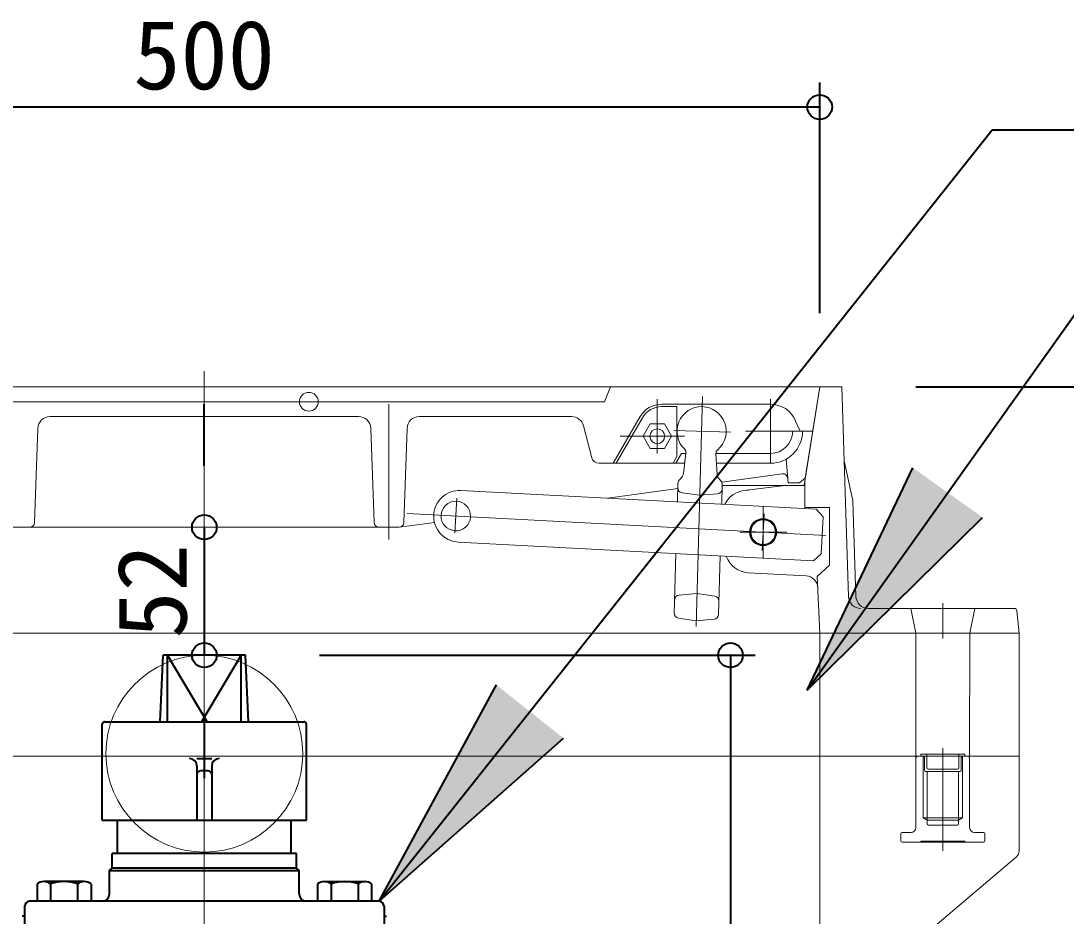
# Model space of a CAD drawing. Units: millimetres at full size, sheet at 1:20. Extents: x -5700 to 5714, y -3160 to 3160.
# Drawn here: x -3532.6 to -3108, y 2369.5 to 2733.3 of the extents above; entities that cross this region are included whole.
import ezdxf
from ezdxf.enums import TextEntityAlignment as Align

# ---------------------------------------------------------------- set-up
doc = ezdxf.new("R2010")
doc.units = ezdxf.units.MM
doc.header["$LTSCALE"] = 20
doc.header["$PDMODE"] = 32
doc.header["$PDSIZE"] = 10
for name, color, linetype, lineweight in [('0-5_TEMP01', 3, 'Continuous', 18), ('0-7_躯体', 7, 'Continuous', 9), ('0-9_消火栓', 2, 'Continuous', 40), ('0-C_寸法', 1, 'Continuous', 40)]:
    doc.layers.add(name, color=color, linetype=linetype, lineweight=lineweight)
doc.styles.add('ＭＳ ゴシック', font='')
doc.styles.get('ＭＳ ゴシック').set_extended_font_data('MS Gothic')

msp = doc.modelspace()

# ---------------------------------------------------------------- linework, layer by layer
at = {"layer": '0-5_TEMP01'}
for p, q in [((-3458.13, 2590.89), (-3458.13, 2434.52)), ((-3383.13, 2577.53), (-3383.13, 2522.53)), ((-3274.12, 2579.52), (-3274.12, 2557.53)), ((-3255.73, 2580.67), (-3258.37, 2487.14)), ((-3267.43, 2566.85), (-3244.28, 2566.19)), ((-3289.14, 2564.52), (-3263.12, 2564.52)), ((-3356.32, 2525.21), (-3355.57, 2539.31)), ((-3231.12, 2536.03), (-3231.12, 2515.04)), ((-3205.62, 2524.19), (-3375.77, 2533.11)), ((-3231.52, 2518.04), (-3230.73, 2533.02)), ((-3240.65, 2525.53), (-3221.48, 2525.53)), ((-3158.12, 2496.73), (-3158.12, 2482.35)), ((-3458.13, 2205.53), (-3458.13, 2475.53)), ((-3458.13, 2460.53), (-3458.13, 2190.52))]:
    msp.add_line(p, q, dxfattribs=at)
msp.add_circle((-3458.13, 2435.53), 40, dxfattribs=at)
at = {"layer": '0-7_躯体'}
for p, q in [((-3716.12, 2584.52), (-3200.12, 2584.52)), ((-3208.13, 2584.52), (-3708.13, 2584.52)), ((-3215.74, 2584.52), (-3326.07, 2584.52)), ((-3295.63, 2578.53), (-3293.12, 2584.52)), ((-3208.13, 2584.52), (-3214.46, 2544.53)), ((-3213.99, 2547.53), (-3208.13, 2584.52)), ((-3199.12, 2584.52), (-3208.13, 2584.52)), ((-3199.12, 2584.52), (-3198.17, 2554.52)), ((-3295.63, 2578.53), (-3635.62, 2578.53)), ((-3272.36, 2577.53), (-3228.12, 2577.53)), ((-3228.12, 2579.52), (-3228.12, 2553.53)), ((-3272.36, 2576.53), (-3266.12, 2576.53)), ((-3266.12, 2576.53), (-3266.12, 2556.31)), ((-3395.47, 2572.53), (-3520.79, 2572.53)), ((-3308.98, 2572.53), (-3370.79, 2572.53)), ((-3281.01, 2572.53), (-3291.98, 2553.53)), ((-3290.83, 2553.53), (-3280.14, 2572.02)), ((-3279.9, 2564.52), (-3277.02, 2569.52)), ((-3277.02, 2569.52), (-3271.24, 2569.52)), ((-3268.35, 2564.52), (-3271.24, 2569.52)), ((-3216.12, 2566.53), (-3218.05, 2570.92)), ((-3527.06, 2529.46), (-3525.79, 2567.69)), ((-3389.19, 2529.46), (-3390.46, 2567.69)), ((-3375.79, 2567.69), (-3377.06, 2529.46)), ((-3304.14, 2568.8), (-3300.72, 2555.76)), ((-3216.05, 2566.53), (-3238.24, 2566.53)), ((-3219.12, 2566.53), (-3210.98, 2566.53)), ((-3277.02, 2559.52), (-3279.9, 2564.52)), ((-3271.24, 2559.52), (-3268.35, 2564.52)), ((-3277.02, 2559.52), (-3271.24, 2559.52)), ((-3267.73, 2553.53), (-3266.12, 2556.31)), ((-3264.27, 2557.53), (-3266.58, 2553.53)), ((-3264.27, 2557.53), (-3266.58, 2553.53)), ((-3264.27, 2557.53), (-3262.5, 2557.53)), ((-3263.52, 2549.3), (-3262.48, 2557.65)), ((-3250.3, 2557.53), (-3228.12, 2557.53)), ((-3249.73, 2548.91), (-3250.28, 2557.3)), ((-3297.82, 2553.53), (-3262.99, 2553.53)), ((-3290.83, 2553.53), (-3267.73, 2553.53)), ((-3250.03, 2553.53), (-3228.12, 2553.53)), ((-3221.7, 2555.22), (-3220.99, 2545.53)), ((-3198.17, 2554.52), (-3194.76, 2538.97)), ((-3198.17, 2554.52), (-3196.41, 2499.37)), ((-3223.39, 2549.23), (-3247.9, 2545.81)), ((-3265.72, 2545.46), (-3265.94, 2537.86)), ((-3265.1, 2546.86), (-3264.43, 2547.49)), ((-3248.91, 2547.05), (-3248.28, 2546.38)), ((-3247.74, 2544.95), (-3247.96, 2536.92)), ((-3247.74, 2544.53), (-3214.13, 2544.53)), ((-3222.12, 2544.53), (-3238.9, 2542.43)), ((-3216.3, 2545.53), (-3220.99, 2545.53)), ((-3216.3, 2545.53), (-3213.99, 2547.53)), ((-3214.13, 2535.53), (-3214.13, 2546.64)), ((-3209.6, 2534.91), (-3353.91, 2542.48)), ((-3265.79, 2543.32), (-3294.22, 2539.35)), ((-3237.13, 2542.65), (-3238.9, 2542.43)), ((-3204.12, 2535.53), (-3214.13, 2535.53)), ((-3206.77, 2531.76), (-3209.6, 2534.91)), ((-3204.12, 2535.53), (-3204.12, 2512.14)), ((-3194.64, 2538.07), (-3193.41, 2499.37)), ((-3207.55, 2516.78), (-3206.77, 2531.76)), ((-3379.06, 2527.53), (-3537.19, 2527.53)), ((-3364.66, 2529.52), (-3378.78, 2527.55)), ((-3210.71, 2513.94), (-3355.01, 2521.51)), ((-3266.53, 2516.86), (-3267.22, 2492.6)), ((-3248.56, 2515.93), (-3249.23, 2492.09)), ((-3207.55, 2516.78), (-3210.71, 2513.94)), ((-3209.11, 2507.53), (-3204.12, 2512.14)), ((-3237.15, 2509.04), (-3213.65, 2507.77)), ((-3208.13, 2484.52), (-3209.11, 2507.53)), ((-3265.23, 2499.95), (-3257.99, 2500.55)), ((-3257.99, 2500.55), (-3250.8, 2499.55)), ((-3129.03, 2494.53), (-3188.41, 2494.53)), ((-3171.12, 2494.53), (-3169.12, 2484.52)), ((-3145.13, 2494.53), (-3147.13, 2484.52)), ((-3127.12, 2484.52), (-3128.03, 2493.62)), ((-3265.5, 2490.56), (-3258.31, 2489.55)), ((-3258.31, 2489.55), (-3251.06, 2490.16)), ((-3643.89, 2484.52), (-3208.13, 2484.52)), ((-3127.12, 2484.52), (-3208.13, 2484.52)), ((-3208.13, 2434.52), (-3208.13, 2484.52)), ((-3169.02, 2434.03), (-3169.12, 2484.52)), ((-3147.22, 2434.03), (-3147.13, 2484.52)), ((-3127.12, 2434.52), (-3127.12, 2484.52)), ((-3158.12, 2437.76), (-3158.12, 2396.03)), ((-3789.13, 2434.52), (-3458.13, 2434.52)), ((-3167.12, 2434.52), (-3458.13, 2434.52)), ((-3208.13, 2434.52), (-3208.13, 2234.52)), ((-3168.53, 2434.52), (-3169.02, 2434.03)), ((-3169.02, 2434.03), (-3169.02, 2405.53)), ((-3168.53, 2434.52), (-3166.12, 2434.52)), ((-3167.12, 2435.28), (-3149.12, 2435.28)), ((-3167.12, 2435.28), (-3167.12, 2434.52)), ((-3166.12, 2434.52), (-3167.12, 2434.52)), ((-3166.12, 2434.52), (-3150.12, 2434.52)), ((-3166.12, 2434.52), (-3166.12, 2409.52)), ((-3166.12, 2434.52), (-3165.68, 2434.24)), ((-3165.62, 2434.03), (-3165.62, 2428.78)), ((-3164.62, 2435.28), (-3164.62, 2429.78)), ((-3151.62, 2435.28), (-3151.62, 2429.78)), ((-3150.62, 2434.03), (-3150.62, 2428.78)), ((-3150.12, 2434.52), (-3150.57, 2434.24)), ((-3150.12, 2434.52), (-3147.73, 2434.52)), ((-3150.12, 2434.52), (-3149.12, 2434.52)), ((-3150.12, 2434.52), (-3150.12, 2409.52)), ((-3149.12, 2435.28), (-3149.12, 2434.52)), ((-3127.12, 2434.52), (-3149.12, 2434.52)), ((-3147.73, 2434.52), (-3147.22, 2434.03)), ((-3147.22, 2434.03), (-3147.22, 2405.53)), ((-3127.12, 2434.52), (-3127.12, 2395.93)), ((-3164.12, 2429.28), (-3152.12, 2429.28)), ((-3165.12, 2428.27), (-3151.13, 2428.27)), ((-3164.52, 2428.27), (-3164.52, 2408.53)), ((-3151.73, 2428.27), (-3151.73, 2408.53)), ((-3166.12, 2409.52), (-3150.12, 2409.52)), ((-3166.12, 2409.52), (-3164.52, 2408.53)), ((-3164.52, 2408.53), (-3151.73, 2408.53)), ((-3164.52, 2408.53), (-3164.52, 2407.03)), ((-3150.12, 2409.52), (-3151.73, 2408.53)), ((-3151.73, 2408.53), (-3151.73, 2407.03)), ((-3171.02, 2403.53), (-3174.67, 2403.53)), ((-3164.03, 2406.52), (-3152.22, 2406.52)), ((-3145.22, 2403.53), (-3141.57, 2403.53)), ((-3175.18, 2403.02), (-3175.18, 2400.03)), ((-3174.67, 2399.52), (-3141.57, 2399.52)), ((-3167.12, 2400.03), (-3149.12, 2400.03)), ((-3167.12, 2400.03), (-3167.12, 2399.52)), ((-3149.12, 2400.03), (-3149.12, 2399.52)), ((-3141.08, 2403.02), (-3141.08, 2400.03)), ((-3128.21, 2393.62), (-3182.53, 2347.53))]:
    msp.add_line(p, q, dxfattribs=at)
msp.add_lwpolyline([(-3264.05, 2541.54), (-3256.86, 2540.53), (-3249.62, 2541.13)], dxfattribs=at)
for centre, radius in [((-3415.67, 2578.53), 3.81), ((-3274.12, 2564.52), 3), ((-3231.12, 2525.53), 5.5), ((-3231.12, 2525.53), 5.25), ((-3231.12, 2525.53), 5)]:
    msp.add_circle(centre, radius, dxfattribs=at)
for centre, radius, start, end in [((-3272.36, 2567.53), 10, 90, 150), ((-3228.12, 2566.53), 11, 23.556, 90), ((-3272.36, 2567.53), 9, 90, 150), ((-3256.12, 2566.53), 10, 310.777, 225.984), ((-3520.79, 2567.53), 5, 90, 178.091), ((-3395.47, 2567.53), 5, 1.909, 90), ((-3370.79, 2567.53), 5, 90, 178.091), ((-3308.98, 2567.53), 5, 14.744, 90), ((-3228.12, 2566.53), 9, 270, 0), ((-3228.12, 2566.53), 13, 270, 0), ((-3264.47, 2557.89), 2, 352.94, 45.984), ((-3248.29, 2557.44), 2, 130.777, 183.821), ((-3297.82, 2556.52), 3, 194.744, 270), ((-3266.49, 2549.67), 3, 313.38, 352.94), ((-3246.73, 2549.11), 3, 183.821, 223.381), ((-3223.12, 2547.25), 2, 4.236, 97.945), ((-3263.78, 2543.53), 2, 178.381, 262.04), ((-3263.72, 2545.4), 2, 133.38, 178.38), ((-3249.73, 2545.01), 2, 358.381, 43.381), ((-3354.46, 2531.99), 10.5, 87, 177), ((-3249.78, 2543.13), 2, 274.721, 358.381), ((-3237.66, 2532.51), 10, 97.125, 154.22), ((-3355.95, 2532.07), 6, 0, 355.198), ((-3199.64, 2537.91), 5, 1.828, 12.381), ((-3354.46, 2531.99), 10.5, 177, 267), ((-3529.06, 2529.52), 2, 270, 358.091), ((-3387.19, 2529.52), 2, 181.909, 270), ((-3379.06, 2529.52), 2, 270, 358.091), ((-3236.61, 2519.02), 10, 198.853, 266.907), ((-3213.91, 2502.78), 5, 2.463, 86.907), ((-3265.07, 2497.96), 2, 94.721, 178.38), ((-3251.08, 2497.57), 2, 358.38, 82.04), ((-3191.41, 2499.52), 5, 181.828, 270), ((-3188.41, 2499.52), 5, 181.828, 270), ((-3265.22, 2492.55), 2, 178.381, 262.04), ((-3129.03, 2493.53), 1, 5.711, 90), ((-3251.22, 2492.14), 2, 274.721, 358.381), ((-3166.12, 2434.03), 0.5, 0, 90), ((-3150.12, 2434.03), 0.5, 90, 180), ((-3165.12, 2428.78), 0.5, 180, 270), ((-3164.12, 2429.78), 0.5, 180, 270), ((-3152.12, 2429.78), 0.5, 270, 0), ((-3151.13, 2428.78), 0.5, 270, 0), ((-3174.67, 2403.02), 0.5, 90, 180), ((-3171.02, 2405.53), 2, 270, 0), ((-3164.03, 2407.03), 0.5, 180, 270), ((-3152.22, 2407.03), 0.5, 270, 0), ((-3145.22, 2405.53), 2, 180, 270), ((-3141.57, 2403.02), 0.5, 0, 90), ((-3174.67, 2400.03), 0.5, 180, 270), ((-3141.57, 2400.03), 0.5, 270, 0), ((-3130.12, 2395.93), 3, 309.805, 0)]:
    msp.add_arc(centre, radius, start, end, dxfattribs=at)
at = {"layer": '0-9_消火栓'}
for p, q in [((-3476.09, 2448.53), (-3474.88, 2475.53)), ((-3441.38, 2475.53), (-3474.88, 2475.53)), ((-3456.93, 2448.53), (-3473.12, 2475.53)), ((-3473.12, 2448.53), (-3473.12, 2475.53)), ((-3443.12, 2475.53), (-3459.33, 2448.53)), ((-3443.12, 2448.53), (-3443.12, 2475.53)), ((-3440.16, 2448.53), (-3441.38, 2475.53)), ((-3499.63, 2408.53), (-3499.63, 2447.53)), ((-3498.62, 2448.53), (-3417.63, 2448.53)), ((-3416.62, 2408.53), (-3416.62, 2447.53)), ((-3461.12, 2433.53), (-3455.13, 2433.53)), ((-3461.12, 2430.53), (-3461.12, 2408.53)), ((-3455.13, 2430.53), (-3455.13, 2408.53)), ((-3456.62, 2428.53), (-3459.62, 2428.53)), ((-3499.63, 2408.53), (-3416.62, 2408.53)), ((-3493.38, 2395.03), (-3493.38, 2408.53)), ((-3422.87, 2395.03), (-3422.87, 2408.53)), ((-3420.63, 2395.03), (-3495.63, 2395.03)), ((-3496.62, 2388.03), (-3419.62, 2388.03)), ((-3420.63, 2389.03), (-3495.63, 2389.03)), ((-3526.1, 2382.67), (-3526.1, 2375.53)), ((-3506.9, 2383.53), (-3523.36, 2383.53)), ((-3520.61, 2382.67), (-3520.61, 2375.53)), ((-3509.64, 2382.67), (-3509.64, 2375.53)), ((-3504.16, 2382.67), (-3504.16, 2375.53)), ((-3412.09, 2382.67), (-3412.09, 2375.53)), ((-3409.36, 2383.53), (-3392.9, 2383.53)), ((-3406.61, 2382.67), (-3406.61, 2375.53)), ((-3395.64, 2382.67), (-3395.64, 2375.53)), ((-3390.16, 2382.67), (-3390.16, 2375.53)), ((-3387.13, 2375.53), (-3529.12, 2375.53)), ((-3531.12, 2369.53), (-3532.16, 2369.53)), ((-3531.12, 2373.53), (-3531.12, 2362.53)), ((-3385.12, 2373.53), (-3385.12, 2362.53)), ((-3385.12, 2369.53), (-3384.09, 2369.53))]:
    msp.add_line(p, q, dxfattribs=at)
for points in [[(-3496.62, 2378.53), (-3496.62, 2388.03), (-3495.63, 2389.03), (-3495.63, 2395.03)], [(-3419.62, 2378.53), (-3419.62, 2388.03), (-3420.63, 2389.03), (-3420.63, 2395.03)]]:
    msp.add_lwpolyline(points, dxfattribs=at)
for centre, radius, start, end in [((-3498.62, 2447.53), 1, 90, 180), ((-3417.63, 2447.53), 1, 0, 90), ((-3464.13, 2430.53), 3, 0, 90), ((-3452.13, 2430.53), 3, 90, 180), ((-3459.62, 2427.03), 1.5, 90, 180), ((-3456.62, 2427.03), 1.5, 0, 90), ((-3523.36, 2378.7), 4.82, 55.33, 124.67), ((-3515.12, 2365.52), 18, 72.259, 107.741), ((-3506.9, 2378.7), 4.82, 55.33, 124.67), ((-3409.36, 2378.7), 4.82, 55.33, 124.67), ((-3401.12, 2365.52), 18, 72.259, 107.741), ((-3392.9, 2378.7), 4.82, 55.33, 124.67), ((-3499.63, 2378.53), 3, 270, 0), ((-3416.62, 2378.53), 3, 180, 270), ((-3529.12, 2373.53), 2, 90, 180), ((-3387.13, 2373.53), 2, 0, 90)]:
    msp.add_arc(centre, radius, start, end, dxfattribs=at)
at = {"layer": '0-C_寸法'}
for p, q in [((-3208.13, 2614.52), (-3208.13, 2708.24)), ((-3208.13, 2698.24), (-3708.13, 2698.24)), ((-3387.13, 2375.53), (-3138.12, 2688.95)), ((-3138.12, 2688.95), (-2766.42, 2688.95)), ((-3213.24, 2461.35), (-3102.29, 2617.11)), ((-3169.12, 2584.52), (-2957.89, 2584.52)), ((-3169.12, 2584.52), (-2874.24, 2584.52)), ((-3169.12, 2584.52), (-2794.02, 2584.52)), ((-3458.13, 2552.53), (-3458.13, 2577.53)), ((-3213.24, 2461.35), (-3170.24, 2551.64)), ((-3213.24, 2461.35), (-3141.96, 2531.49)), ((-3458.13, 2527.53), (-3458.13, 2475.53)), ((-3411.38, 2475.53), (-3234.38, 2475.53)), ((-3244.38, 2475.53), (-3244.38, 2205.53)), ((-3387.13, 2375.53), (-3339.47, 2463.43)), ((-3458.13, 2450.53), (-3458.13, 2425.53)), ((-3387.13, 2375.53), (-3312.27, 2441.84))]:
    msp.add_line(p, q, dxfattribs=at)
for p in [(-3208.13, 2698.24), (-3458.13, 2527.53), (-3458.13, 2475.53), (-3244.38, 2475.53)]:
    msp.add_point(p, dxfattribs=at)
for points in [[(-3170.24, 2551.64), (-3141.96, 2531.49), (-3213.24, 2461.35)], [(-3339.47, 2463.43), (-3312.27, 2441.84), (-3387.13, 2375.53)]]:
    msp.add_solid(points, dxfattribs=at)

# ---------------------------------------------------------------- texts
at = {"layer": '0-C_寸法', "style": 'ＭＳ ゴシック'}
msp.add_text('500', height=28.15, dxfattribs=at).set_placement((-3486.93, 2697.02), align=Align.BOTTOM_LEFT)
msp.add_text('52', height=28.15, rotation=90, dxfattribs=at).set_placement((-3456.91, 2482.33), align=Align.BOTTOM_LEFT)

doc.saveas('drawing.dxf')
